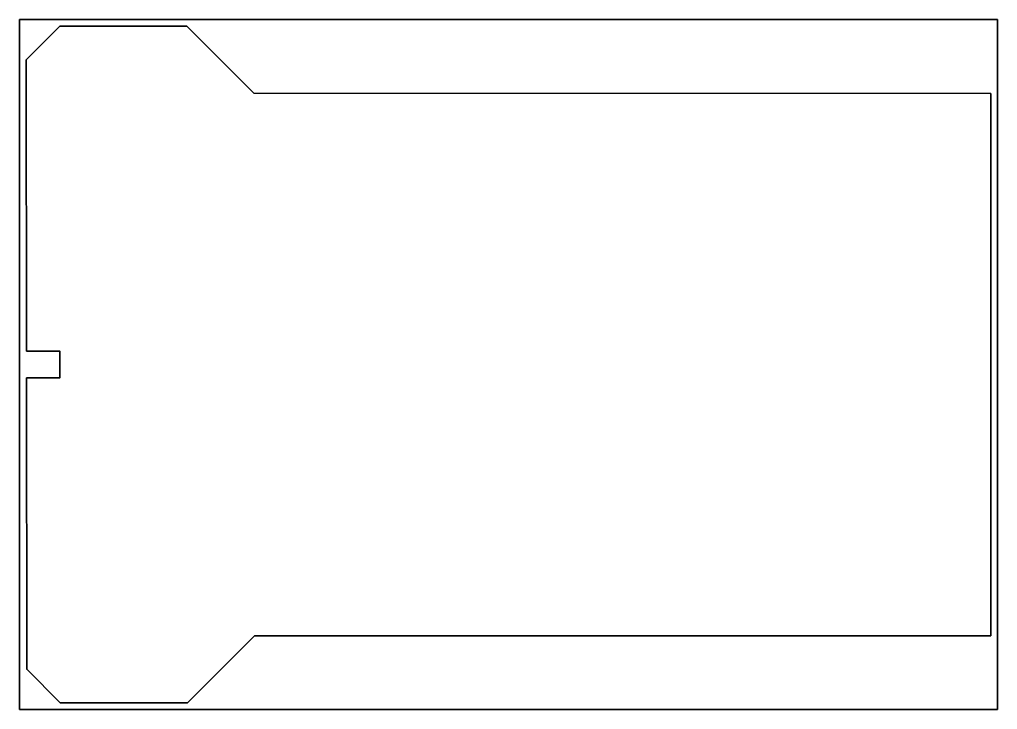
# Model space of a CAD drawing. Header units: millimetres. Extents: x -201 to 530, y -98 to 417.
import ezdxf

# ---------------------------------------------------------------- set-up
doc = ezdxf.new("R2010")
doc.units = ezdxf.units.MM
doc.header["$MEASUREMENT"] = 0
doc.layers.get('0').update_dxf_attribs({"lineweight": 0})
doc.layers.add('Safety', color=7, linetype='Continuous', lineweight=0)

msp = doc.modelspace()

# ---------------------------------------------------------------- linework, layer by layer
at = {"color": 250, "lineweight": 35, "true_color": 0x231f20}
msp.add_lwpolyline([(-25.09, -43.14), (524.91, -43.14), (524.91, 361.86), (-25.52, 362.17), (-75.52, 412.17), (-170.52, 412.17), (-195.52, 387.17), (-195.31, 169.51), (-170.52, 169.51), (-170.52, 149.51), (-195.3, 149.51), (-195.09, -68.14), (-170.09, -93.14), (-75.09, -93.14)], close=True, dxfattribs=at)
at = {"layer": 'Safety', "color": 250, "lineweight": 35, "true_color": 0x231f20}
msp.add_lwpolyline([(529.91, 417.17), (-200.52, 417.17), (-200.52, -98.14), (529.91, -98.14)], close=True, dxfattribs=at)

doc.saveas('drawing.dxf')
